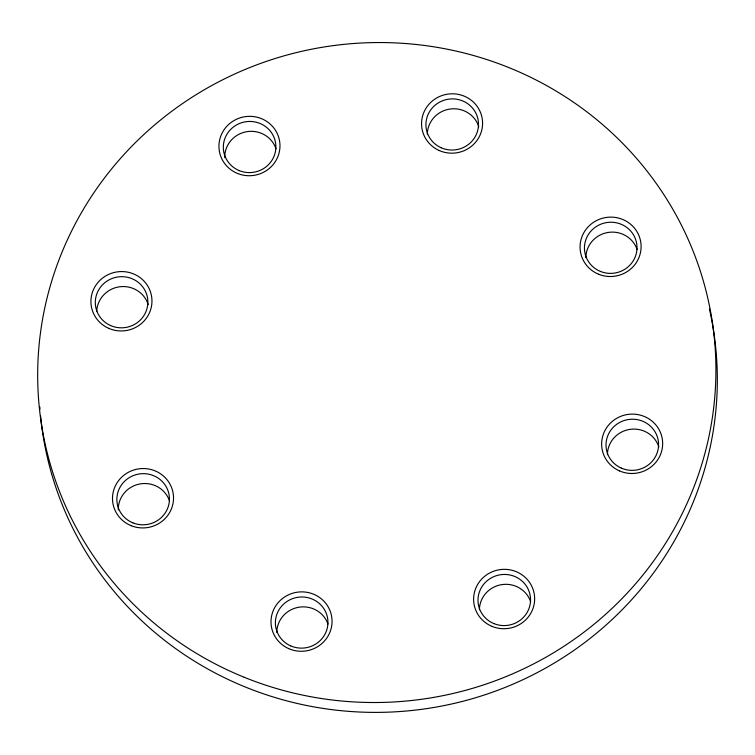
<?xml version="1.0" encoding="UTF-8"?>
<svg xmlns="http://www.w3.org/2000/svg" width="755" height="755" viewBox="0 0 755 755"><rect width="100%" height="100%" fill="white"/><g stroke="black" fill="none" stroke-linecap="round" stroke-linejoin="round"><path stroke-width="1.13" d="M276.792 632.435A26.293 25.557 -8.1 0 1 298.905 607.218A26.293 25.557 -8.1 0 1 327.963 624.036M118.28 509.851A26.293 25.557 -8.1 0 1 140.147 483.917A26.293 25.557 -8.1 0 1 169.545 500.961M96.734 311.305A26.293 25.557 -8.1 0 1 119.686 286.777A26.293 25.557 -8.1 0 1 148.159 304.558M224.735 157.644A26.293 25.557 -8.1 0 1 246.592 131.719A26.293 25.557 -8.1 0 1 275.99 148.763M427.33 134.343A26.293 25.557 -8.1 0 1 449.886 109.06A26.293 25.557 -8.1 0 1 478.783 126.783M585.852 257.568A26.293 25.557 -8.1 0 1 608.152 232.436A26.293 25.557 -8.1 0 1 637.107 249.546M607.416 454.661A26.293 25.557 -8.1 0 1 629.972 429.368A26.293 25.557 -8.1 0 1 658.86 447.092M479.397 609.776A26.293 25.557 -8.1 0 1 501.707 584.634A26.293 25.557 -8.1 0 1 530.661 601.754M709.417 308.965A339.316 329.803 -8.1 0 1 430.661 708.001A339.316 329.803 -8.1 0 1 40.581 416.033M39.987 409.21A339.316 329.803 -8.1 0 1 39.826 406.936M288.712 648.63A30.54 29.681 -8.1 0 0 331.926 618.656A30.54 29.681 -8.1 0 0 283.946 597.431A30.54 29.681 -8.1 0 0 288.712 648.63M290.628 645.855A26.293 25.557 -8.1 0 0 327.84 620.053A26.293 25.557 -8.1 0 0 286.523 601.773A26.293 25.557 -8.1 0 0 290.628 645.855M131.077 525.659A30.54 29.681 -8.1 0 0 173.31 494.393A30.54 29.681 -8.1 0 0 124.651 474.65A30.54 29.681 -8.1 0 0 131.077 525.659M132.871 522.837A26.293 25.557 -8.1 0 0 169.243 495.912A26.293 25.557 -8.1 0 0 127.34 478.915A26.293 25.557 -8.1 0 0 132.871 522.837M108.635 328.312A30.54 29.681 -8.1 0 0 151.84 298.348A30.54 29.681 -8.1 0 0 103.86 277.123A30.54 29.681 -8.1 0 0 108.635 328.312M110.551 325.547A26.293 25.557 -8.1 0 0 147.763 299.735A26.293 25.557 -8.1 0 0 106.446 281.464A26.293 25.557 -8.1 0 0 110.551 325.547M237.523 173.461A30.54 29.681 -8.1 0 0 279.756 142.195A30.54 29.681 -8.1 0 0 231.105 122.452A30.54 29.681 -8.1 0 0 237.523 173.461M239.326 170.639A26.293 25.557 -8.1 0 0 275.688 143.714A26.293 25.557 -8.1 0 0 233.795 126.708A26.293 25.557 -8.1 0 0 239.326 170.639M439.25 150.538A30.54 29.681 -8.1 0 0 482.464 120.573A30.54 29.681 -8.1 0 0 434.484 99.349A30.54 29.681 -8.1 0 0 439.25 150.538M441.175 147.763A26.293 25.557 -8.1 0 0 478.387 121.961A26.293 25.557 -8.1 0 0 437.07 103.68A26.293 25.557 -8.1 0 0 441.175 147.763M598.649 274.244A30.54 29.681 -8.1 0 0 640.882 242.978A30.54 29.681 -8.1 0 0 592.222 223.235A30.54 29.681 -8.1 0 0 598.649 274.244M600.442 271.423A26.293 25.557 -8.1 0 0 636.814 244.497A26.293 25.557 -8.1 0 0 594.912 227.5A26.293 25.557 -8.1 0 0 600.442 271.423M619.336 470.846A30.54 29.681 -8.1 0 0 662.541 440.882A30.54 29.681 -8.1 0 0 614.57 419.657A30.54 29.681 -8.1 0 0 619.336 470.846M621.252 468.081A26.293 25.557 -8.1 0 0 658.464 442.279A26.293 25.557 -8.1 0 0 617.146 423.999A26.293 25.557 -8.1 0 0 621.252 468.081M492.194 626.452A30.54 29.681 -8.1 0 0 534.427 595.185A30.54 29.681 -8.1 0 0 485.776 575.442A30.54 29.681 -8.1 0 0 492.194 626.452M493.997 623.63A26.293 25.557 -8.1 0 0 530.359 596.705A26.293 25.557 -8.1 0 0 488.466 579.708A26.293 25.557 -8.1 0 0 493.997 623.63M244.167 677.254A339.316 329.803 -8.1 0 0 713.409 329.841A339.316 329.803 -8.1 0 0 172.81 110.494A339.316 329.803 -8.1 0 0 244.167 677.254"/></g></svg>
